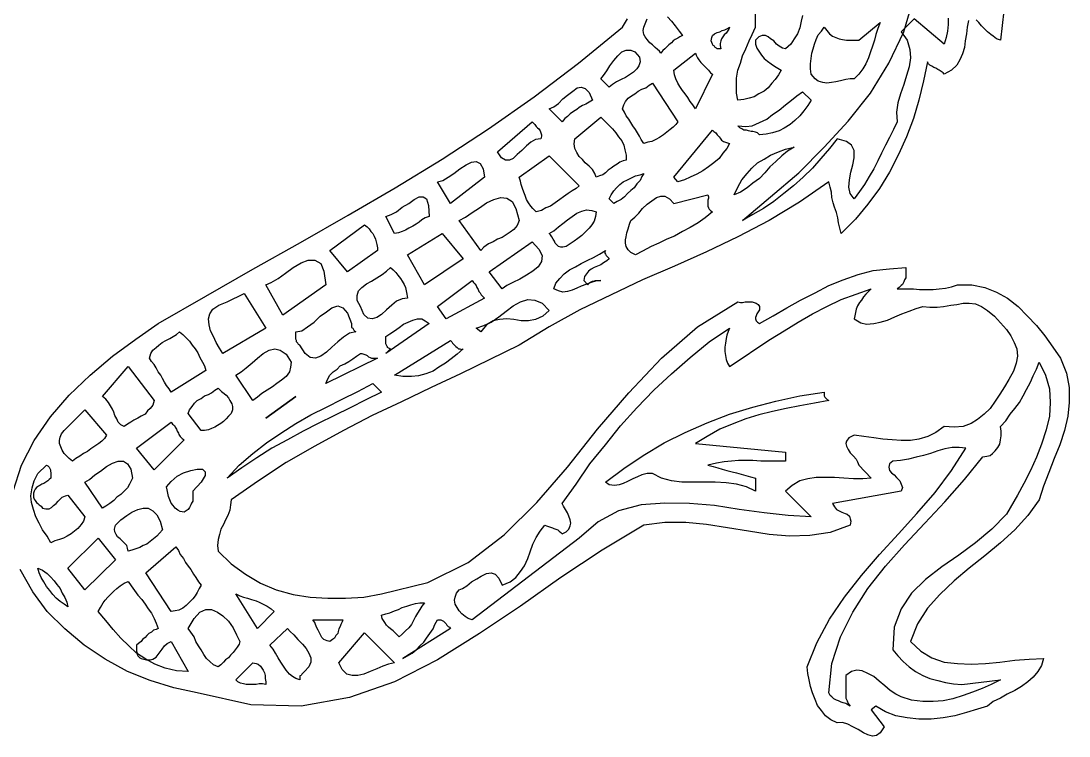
# Model space of a CAD drawing. Extents: x 0.03 to 6.97, y 0.03 to 8.18.
# Drawn here: x 2.605 to 4.21, y 0.032 to 1.127 of the extents above; entities that cross this region are included whole.
import ezdxf

# ---------------------------------------------------------------- set-up
doc = ezdxf.new("R2010")
doc.units = 0
doc.layers.add('1', color=7, linetype='Continuous')

msp = doc.modelspace()

# ---------------------------------------------------------------- linework, layer by layer
for points in [[(4.11, 1.143), (4.105, 1.098), (4.099, 1.1), (4.094, 1.104), (4.09, 1.107), (4.085, 1.111), (4.081, 1.115), (4.076, 1.12), (4.072, 1.125), (4.068, 1.129)], [(2.593, 0.407), (2.606, 0.447), (2.625, 0.485), (2.65, 0.521), (2.679, 0.554), (2.711, 0.585), (2.745, 0.614), (2.781, 0.64), (2.815, 0.664), (2.888, 0.706), (2.96, 0.747), (3.033, 0.788), (3.106, 0.83), (3.178, 0.872), (3.25, 0.916), (3.321, 0.962), (3.391, 1.011), (3.459, 1.063), (3.526, 1.118), (3.534, 1.131)], [(4.056, 1.128), (4.054, 1.118), (4.053, 1.108), (4.051, 1.097), (4.05, 1.087), (4.047, 1.077), (4.043, 1.068), (4.038, 1.06), (4.03, 1.052), (4.019, 1.046), (4.017, 1.048), (4.014, 1.05), (4.011, 1.052), (4.009, 1.053), (4.006, 1.055), (4.003, 1.056), (4, 1.058), (3.997, 1.06), (3.995, 1.062), (3.993, 1.065), (3.987, 1.036), (3.98, 1.006), (3.972, 0.978), (3.961, 0.95), (3.949, 0.923), (3.935, 0.896), (3.92, 0.871), (3.902, 0.847), (3.883, 0.824), (3.861, 0.802), (3.859, 0.81), (3.857, 0.818), (3.856, 0.826), (3.854, 0.834), (3.851, 0.842), (3.849, 0.849), (3.847, 0.857), (3.846, 0.865), (3.844, 0.873), (3.842, 0.881), (3.797, 0.85), (3.751, 0.822), (3.703, 0.797), (3.655, 0.774), (3.606, 0.752), (3.557, 0.731), (3.509, 0.708), (3.461, 0.685), (3.414, 0.659), (3.368, 0.631), (3.323, 0.609), (3.278, 0.587), (3.233, 0.566), (3.188, 0.544), (3.143, 0.523), (3.099, 0.5), (3.055, 0.476), (3.011, 0.451), (2.969, 0.423), (2.927, 0.394), (2.926, 0.386), (2.925, 0.378), (2.922, 0.37), (2.918, 0.363), (2.915, 0.356), (2.911, 0.349), (2.909, 0.341), (2.907, 0.333), (2.906, 0.324), (2.907, 0.315), (2.927, 0.296), (2.949, 0.28), (2.972, 0.266), (2.996, 0.256), (3.022, 0.249), (3.048, 0.245), (3.075, 0.243), (3.102, 0.243), (3.13, 0.245), (3.157, 0.25), (3.228, 0.267), (3.29, 0.298), (3.345, 0.34), (3.395, 0.39), (3.442, 0.444), (3.488, 0.502), (3.536, 0.558), (3.586, 0.611), (3.641, 0.659), (3.703, 0.697), (3.707, 0.696), (3.71, 0.696), (3.714, 0.697), (3.718, 0.697), (3.722, 0.697), (3.725, 0.697), (3.728, 0.696), (3.731, 0.695), (3.734, 0.693), (3.736, 0.69), (3.736, 0.687), (3.736, 0.685), (3.734, 0.682), (3.732, 0.679), (3.731, 0.676), (3.73, 0.673), (3.73, 0.671), (3.731, 0.668), (3.733, 0.666), (3.736, 0.664), (3.757, 0.676), (3.778, 0.688), (3.799, 0.7), (3.821, 0.711), (3.842, 0.722), (3.864, 0.731), (3.887, 0.739), (3.91, 0.745), (3.935, 0.748), (3.96, 0.75), (3.96, 0.745), (3.96, 0.742), (3.96, 0.738), (3.96, 0.734), (3.958, 0.731), (3.957, 0.728), (3.955, 0.724), (3.953, 0.722), (3.95, 0.719), (3.947, 0.717), (3.954, 0.717), (3.962, 0.717), (3.972, 0.717), (3.981, 0.716), (3.991, 0.716), (4.002, 0.716), (4.011, 0.717), (4.021, 0.718), (4.03, 0.72), (4.039, 0.723), (4.061, 0.723), (4.081, 0.719), (4.099, 0.712), (4.116, 0.703), (4.132, 0.69), (4.146, 0.676), (4.16, 0.661), (4.173, 0.645), (4.185, 0.628), (4.197, 0.611), (4.206, 0.588), (4.21, 0.566), (4.21, 0.543), (4.208, 0.522), (4.203, 0.5), (4.196, 0.478), (4.187, 0.457), (4.179, 0.436), (4.171, 0.415), (4.164, 0.394), (4.147, 0.37), (4.127, 0.348), (4.105, 0.328), (4.081, 0.308), (4.057, 0.289), (4.034, 0.27), (4.012, 0.249), (3.993, 0.228), (3.978, 0.204), (3.967, 0.177), (3.983, 0.162), (4, 0.152), (4.019, 0.145), (4.039, 0.143), (4.06, 0.142), (4.082, 0.143), (4.104, 0.145), (4.127, 0.148), (4.149, 0.15), (4.171, 0.151), (4.168, 0.14), (4.162, 0.131), (4.155, 0.122), (4.147, 0.115), (4.137, 0.108), (4.127, 0.102), (4.115, 0.096), (4.105, 0.09), (4.094, 0.085), (4.085, 0.078), (4.07, 0.073), (4.053, 0.068), (4.035, 0.063), (4.017, 0.06), (3.999, 0.058), (3.98, 0.058), (3.962, 0.06), (3.945, 0.063), (3.929, 0.069), (3.914, 0.078), (3.907, 0.072), (3.927, 0.046), (3.921, 0.037), (3.915, 0.033), (3.909, 0.032), (3.902, 0.034), (3.895, 0.037), (3.887, 0.042), (3.879, 0.046), (3.871, 0.05), (3.863, 0.053), (3.855, 0.052), (3.845, 0.057), (3.837, 0.063), (3.831, 0.071), (3.825, 0.079), (3.821, 0.088), (3.817, 0.098), (3.814, 0.108), (3.812, 0.118), (3.81, 0.128), (3.809, 0.138), (3.824, 0.175), (3.843, 0.211), (3.866, 0.245), (3.892, 0.278), (3.92, 0.31), (3.949, 0.342), (3.977, 0.373), (4.005, 0.405), (4.03, 0.439), (4.052, 0.473), (4.042, 0.474), (4.031, 0.474), (4.02, 0.472), (4.009, 0.469), (3.998, 0.465), (3.987, 0.462), (3.976, 0.459), (3.964, 0.456), (3.952, 0.454), (3.94, 0.453), (3.935, 0.449), (3.934, 0.444), (3.935, 0.439), (3.938, 0.435), (3.942, 0.432), (3.946, 0.428), (3.951, 0.423), (3.953, 0.418), (3.955, 0.413), (3.953, 0.407), (3.848, 0.388), (3.851, 0.383), (3.854, 0.379), (3.858, 0.377), (3.862, 0.375), (3.867, 0.373), (3.87, 0.372), (3.874, 0.369), (3.875, 0.365), (3.876, 0.361), (3.875, 0.355), (3.844, 0.344), (3.813, 0.339), (3.782, 0.338), (3.751, 0.341), (3.719, 0.346), (3.687, 0.351), (3.655, 0.356), (3.623, 0.359), (3.591, 0.359), (3.559, 0.355), (3.495, 0.317), (3.432, 0.275), (3.37, 0.231), (3.307, 0.189), (3.243, 0.149), (3.177, 0.115), (3.108, 0.091), (3.034, 0.078), (2.957, 0.08), (2.875, 0.098), (2.839, 0.106), (2.803, 0.117), (2.768, 0.131), (2.734, 0.15), (2.702, 0.171), (2.672, 0.196), (2.645, 0.223), (2.623, 0.253), (2.604, 0.287)], [(3.835, 0.559), (3.835, 0.557), (3.835, 0.555), (3.835, 0.553), (3.836, 0.551), (3.837, 0.55), (3.839, 0.548), (3.84, 0.547), (3.842, 0.546), (3.82, 0.542), (3.798, 0.538), (3.777, 0.534), (3.756, 0.529), (3.735, 0.524), (3.715, 0.518), (3.694, 0.51), (3.675, 0.502), (3.656, 0.491), (3.638, 0.48), (3.776, 0.467), (3.776, 0.453), (3.762, 0.453), (3.75, 0.453), (3.738, 0.453), (3.726, 0.454), (3.715, 0.454), (3.704, 0.454), (3.693, 0.453), (3.682, 0.452), (3.67, 0.45), (3.657, 0.447), (3.665, 0.445), (3.672, 0.443), (3.679, 0.441), (3.686, 0.439), (3.694, 0.437), (3.701, 0.435), (3.708, 0.433), (3.715, 0.431), (3.722, 0.429), (3.73, 0.427), (3.73, 0.407), (3.716, 0.414), (3.701, 0.418), (3.685, 0.42), (3.668, 0.421), (3.651, 0.421), (3.634, 0.421), (3.617, 0.421), (3.601, 0.423), (3.586, 0.427), (3.572, 0.434), (3.564, 0.434), (3.556, 0.432), (3.549, 0.429), (3.542, 0.426), (3.534, 0.422), (3.527, 0.419), (3.521, 0.417), (3.514, 0.416), (3.506, 0.417), (3.5, 0.421), (3.528, 0.442), (3.558, 0.462), (3.59, 0.481), (3.622, 0.497), (3.656, 0.512), (3.69, 0.525), (3.726, 0.536), (3.761, 0.545), (3.798, 0.553), (3.835, 0.559)]]:
    msp.add_lwpolyline(points)
at = {"layer": '1'}
for points in [[(4.025, 1.132), (4.025, 1.122), (4.024, 1.112), (4.022, 1.102), (4.019, 1.092), (3.973, 1.131), (3.953, 1.111), (3.962, 1.098), (3.966, 1.084), (3.967, 1.071), (3.965, 1.057), (3.961, 1.044), (3.957, 1.03), (3.952, 1.016), (3.948, 1.002), (3.946, 0.988), (3.947, 0.973), (3.941, 0.961), (3.935, 0.949), (3.929, 0.937), (3.923, 0.925), (3.917, 0.913), (3.911, 0.901), (3.904, 0.889), (3.897, 0.877), (3.889, 0.866), (3.881, 0.855), (3.875, 0.863), (3.873, 0.873), (3.874, 0.884), (3.876, 0.896), (3.879, 0.907), (3.881, 0.918), (3.881, 0.929), (3.877, 0.937), (3.869, 0.943), (3.855, 0.947), (3.843, 0.932), (3.83, 0.917), (3.817, 0.902), (3.803, 0.888), (3.788, 0.875), (3.773, 0.863), (3.758, 0.851), (3.742, 0.84), (3.726, 0.831), (3.71, 0.822), (3.753, 0.858), (3.796, 0.895), (3.835, 0.934), (3.872, 0.974), (3.906, 1.017), (3.934, 1.063), (3.957, 1.111), (3.972, 1.162)], [(3.776, 1.085), (3.771, 1.086), (3.766, 1.089), (3.762, 1.092), (3.758, 1.097), (3.753, 1.1), (3.749, 1.103), (3.745, 1.105), (3.74, 1.105), (3.735, 1.103), (3.73, 1.098), (3.73, 1.092), (3.732, 1.086), (3.735, 1.081), (3.739, 1.075), (3.743, 1.07), (3.748, 1.066), (3.754, 1.062), (3.759, 1.058), (3.764, 1.055), (3.769, 1.052), (3.765, 1.045), (3.76, 1.038), (3.755, 1.032), (3.749, 1.025), (3.743, 1.02), (3.735, 1.016), (3.728, 1.011), (3.72, 1.009), (3.712, 1.007), (3.703, 1.006), (3.701, 1.017), (3.701, 1.029), (3.701, 1.04), (3.703, 1.052), (3.707, 1.063), (3.71, 1.074), (3.715, 1.085), (3.72, 1.097), (3.725, 1.107), (3.73, 1.118), (3.73, 1.151)], [(3.618, 1.105), (3.614, 1.103), (3.611, 1.101), (3.607, 1.099), (3.604, 1.097), (3.601, 1.094), (3.597, 1.091), (3.594, 1.088), (3.591, 1.085), (3.588, 1.082), (3.585, 1.078), (3.583, 1.081), (3.58, 1.084), (3.576, 1.087), (3.572, 1.091), (3.568, 1.094), (3.564, 1.099), (3.561, 1.103), (3.559, 1.107), (3.558, 1.113), (3.559, 1.118), (3.564, 1.131)], [(3.595, 1.134), (3.601, 1.127), (3.607, 1.12), (3.613, 1.112), (3.618, 1.105)], [(3.802, 1.136), (3.8, 1.127), (3.798, 1.117), (3.794, 1.108), (3.789, 1.1), (3.784, 1.092), (3.776, 1.085)], [(3.881, 1.039), (3.875, 1.039), (3.868, 1.038), (3.86, 1.036), (3.853, 1.034), (3.846, 1.033), (3.839, 1.032), (3.833, 1.033), (3.826, 1.035), (3.821, 1.039), (3.815, 1.046), (3.814, 1.054), (3.814, 1.062), (3.815, 1.07), (3.816, 1.078), (3.818, 1.085), (3.82, 1.092), (3.823, 1.099), (3.826, 1.106), (3.831, 1.112), (3.835, 1.118), (3.839, 1.113), (3.843, 1.108), (3.848, 1.104), (3.853, 1.102), (3.858, 1.1), (3.863, 1.099), (3.869, 1.098), (3.875, 1.098), (3.881, 1.098), (3.888, 1.098), (3.921, 1.125), (3.917, 1.116), (3.914, 1.107), (3.912, 1.098), (3.909, 1.089), (3.906, 1.08), (3.903, 1.071), (3.899, 1.062), (3.894, 1.054), (3.888, 1.046), (3.881, 1.039)], [(3.69, 1.118), (3.689, 1.115), (3.687, 1.112), (3.685, 1.109), (3.682, 1.106), (3.68, 1.103), (3.678, 1.1), (3.677, 1.097), (3.676, 1.093), (3.676, 1.09), (3.677, 1.085), (3.675, 1.085), (3.673, 1.085), (3.671, 1.085), (3.67, 1.086), (3.668, 1.087), (3.667, 1.089), (3.665, 1.09), (3.664, 1.092), (3.662, 1.097), (3.663, 1.102), (3.664, 1.105), (3.667, 1.108), (3.671, 1.11), (3.675, 1.111), (3.679, 1.113), (3.683, 1.114), (3.687, 1.116), (3.69, 1.118)], [(3.552, 1.072), (3.553, 1.065), (3.551, 1.059), (3.548, 1.054), (3.543, 1.049), (3.537, 1.045), (3.531, 1.041), (3.524, 1.038), (3.517, 1.034), (3.511, 1.03), (3.506, 1.026), (3.493, 1.039), (3.497, 1.044), (3.502, 1.051), (3.507, 1.059), (3.513, 1.067), (3.519, 1.074), (3.525, 1.08), (3.532, 1.083), (3.539, 1.083), (3.545, 1.08), (3.552, 1.072)], [(3.664, 1.046), (3.638, 0.993), (3.634, 0.999), (3.63, 1.004), (3.626, 1.01), (3.622, 1.016), (3.618, 1.021), (3.614, 1.027), (3.611, 1.032), (3.608, 1.039), (3.606, 1.045), (3.605, 1.052), (3.638, 1.078), (3.639, 1.075), (3.641, 1.071), (3.643, 1.068), (3.646, 1.064), (3.649, 1.061), (3.652, 1.058), (3.655, 1.055), (3.658, 1.052), (3.661, 1.048), (3.664, 1.046)], [(3.611, 0.973), (3.608, 0.969), (3.604, 0.965), (3.599, 0.961), (3.594, 0.957), (3.589, 0.953), (3.583, 0.949), (3.577, 0.946), (3.571, 0.943), (3.565, 0.942), (3.559, 0.94), (3.555, 0.946), (3.552, 0.951), (3.549, 0.956), (3.546, 0.961), (3.542, 0.967), (3.539, 0.972), (3.536, 0.977), (3.532, 0.982), (3.529, 0.988), (3.526, 0.993), (3.528, 0.999), (3.531, 1.004), (3.535, 1.009), (3.54, 1.013), (3.545, 1.016), (3.55, 1.02), (3.556, 1.023), (3.562, 1.025), (3.567, 1.029), (3.572, 1.032), (3.611, 0.973)], [(3.48, 1.006), (3.475, 1.003), (3.47, 1), (3.465, 0.998), (3.46, 0.995), (3.456, 0.992), (3.451, 0.989), (3.446, 0.985), (3.442, 0.981), (3.438, 0.978), (3.434, 0.973), (3.414, 0.993), (3.421, 0.996), (3.428, 1.001), (3.435, 1.008), (3.442, 1.014), (3.45, 1.02), (3.457, 1.025), (3.463, 1.026), (3.469, 1.024), (3.475, 1.018), (3.48, 1.006)], [(3.815, 1.006), (3.81, 0.998), (3.804, 0.99), (3.798, 0.982), (3.79, 0.975), (3.783, 0.969), (3.774, 0.963), (3.766, 0.959), (3.756, 0.956), (3.746, 0.954), (3.736, 0.953), (3.733, 0.956), (3.73, 0.957), (3.726, 0.958), (3.723, 0.958), (3.719, 0.959), (3.716, 0.96), (3.712, 0.96), (3.709, 0.962), (3.706, 0.964), (3.703, 0.967), (3.715, 0.966), (3.725, 0.967), (3.736, 0.972), (3.747, 0.977), (3.756, 0.984), (3.766, 0.991), (3.776, 0.999), (3.785, 1.006), (3.793, 1.013), (3.802, 1.019), (3.815, 1.006)], [(3.532, 0.914), (3.527, 0.913), (3.522, 0.911), (3.518, 0.908), (3.513, 0.905), (3.509, 0.902), (3.504, 0.899), (3.5, 0.895), (3.496, 0.892), (3.491, 0.89), (3.486, 0.888), (3.484, 0.894), (3.48, 0.9), (3.475, 0.905), (3.469, 0.91), (3.465, 0.915), (3.46, 0.92), (3.456, 0.926), (3.453, 0.932), (3.452, 0.939), (3.453, 0.947), (3.493, 0.98), (3.499, 0.974), (3.505, 0.968), (3.511, 0.962), (3.516, 0.956), (3.52, 0.95), (3.525, 0.944), (3.528, 0.937), (3.53, 0.93), (3.532, 0.922), (3.532, 0.914)], [(3.401, 0.947), (3.393, 0.946), (3.386, 0.942), (3.379, 0.936), (3.372, 0.929), (3.365, 0.923), (3.359, 0.917), (3.353, 0.914), (3.347, 0.914), (3.341, 0.918), (3.335, 0.927), (3.388, 0.973), (3.39, 0.971), (3.392, 0.969), (3.394, 0.966), (3.396, 0.964), (3.398, 0.962), (3.4, 0.959), (3.401, 0.956), (3.402, 0.953), (3.402, 0.951), (3.401, 0.947)], [(3.69, 0.94), (3.686, 0.932), (3.68, 0.925), (3.674, 0.917), (3.666, 0.91), (3.658, 0.904), (3.649, 0.898), (3.64, 0.893), (3.63, 0.888), (3.621, 0.884), (3.611, 0.881), (3.605, 0.888), (3.664, 0.96), (3.666, 0.958), (3.669, 0.956), (3.671, 0.953), (3.674, 0.95), (3.676, 0.948), (3.678, 0.945), (3.681, 0.943), (3.684, 0.942), (3.687, 0.941), (3.69, 0.94)], [(3.697, 0.861), (3.703, 0.873), (3.709, 0.884), (3.717, 0.894), (3.724, 0.902), (3.733, 0.91), (3.743, 0.916), (3.753, 0.922), (3.765, 0.927), (3.776, 0.931), (3.789, 0.934), (3.779, 0.928), (3.77, 0.921), (3.761, 0.912), (3.752, 0.904), (3.744, 0.895), (3.736, 0.886), (3.726, 0.879), (3.717, 0.872), (3.707, 0.865), (3.697, 0.861)], [(3.46, 0.875), (3.455, 0.871), (3.449, 0.867), (3.443, 0.863), (3.436, 0.858), (3.43, 0.854), (3.423, 0.849), (3.416, 0.844), (3.409, 0.841), (3.402, 0.837), (3.394, 0.835), (3.389, 0.84), (3.386, 0.844), (3.382, 0.849), (3.379, 0.854), (3.377, 0.86), (3.375, 0.865), (3.373, 0.871), (3.371, 0.877), (3.37, 0.882), (3.368, 0.888), (3.414, 0.921), (3.46, 0.875)], [(3.315, 0.888), (3.263, 0.848), (3.243, 0.881), (3.251, 0.883), (3.259, 0.888), (3.268, 0.894), (3.277, 0.901), (3.287, 0.907), (3.295, 0.911), (3.302, 0.912), (3.308, 0.909), (3.313, 0.901), (3.315, 0.888)], [(3.559, 0.894), (3.556, 0.889), (3.553, 0.883), (3.548, 0.878), (3.544, 0.872), (3.539, 0.868), (3.534, 0.863), (3.529, 0.858), (3.524, 0.854), (3.518, 0.851), (3.513, 0.848), (3.506, 0.855), (3.509, 0.861), (3.513, 0.867), (3.517, 0.872), (3.522, 0.877), (3.527, 0.881), (3.534, 0.884), (3.54, 0.887), (3.546, 0.89), (3.553, 0.892), (3.559, 0.894)], [(3.23, 0.828), (3.224, 0.826), (3.219, 0.823), (3.215, 0.819), (3.21, 0.816), (3.205, 0.813), (3.199, 0.81), (3.194, 0.807), (3.189, 0.805), (3.183, 0.803), (3.177, 0.802), (3.164, 0.828), (3.172, 0.831), (3.18, 0.835), (3.189, 0.842), (3.199, 0.848), (3.207, 0.854), (3.215, 0.858), (3.221, 0.858), (3.226, 0.855), (3.229, 0.845), (3.23, 0.828)], [(3.368, 0.822), (3.365, 0.814), (3.36, 0.808), (3.354, 0.804), (3.348, 0.8), (3.342, 0.796), (3.335, 0.793), (3.328, 0.789), (3.321, 0.786), (3.314, 0.781), (3.309, 0.776), (3.276, 0.822), (3.286, 0.827), (3.296, 0.834), (3.307, 0.841), (3.318, 0.849), (3.329, 0.854), (3.34, 0.857), (3.349, 0.856), (3.357, 0.851), (3.363, 0.84), (3.368, 0.822)], [(3.657, 0.861), (3.658, 0.858), (3.658, 0.856), (3.657, 0.853), (3.657, 0.85), (3.657, 0.847), (3.657, 0.844), (3.658, 0.841), (3.659, 0.839), (3.661, 0.837), (3.664, 0.835), (3.653, 0.826), (3.642, 0.818), (3.63, 0.811), (3.618, 0.805), (3.606, 0.798), (3.594, 0.793), (3.582, 0.787), (3.57, 0.782), (3.557, 0.775), (3.546, 0.769), (3.539, 0.773), (3.535, 0.777), (3.532, 0.782), (3.531, 0.787), (3.531, 0.792), (3.532, 0.797), (3.533, 0.803), (3.535, 0.809), (3.537, 0.816), (3.539, 0.822), (3.545, 0.827), (3.551, 0.833), (3.557, 0.84), (3.564, 0.847), (3.571, 0.852), (3.578, 0.857), (3.585, 0.859), (3.591, 0.859), (3.598, 0.855), (3.605, 0.848), (3.657, 0.861)], [(3.486, 0.835), (3.485, 0.828), (3.483, 0.821), (3.479, 0.815), (3.475, 0.81), (3.469, 0.804), (3.464, 0.799), (3.458, 0.794), (3.452, 0.79), (3.446, 0.786), (3.44, 0.782), (3.435, 0.781), (3.432, 0.781), (3.428, 0.782), (3.426, 0.784), (3.423, 0.787), (3.422, 0.79), (3.42, 0.793), (3.418, 0.797), (3.416, 0.8), (3.414, 0.802), (3.421, 0.806), (3.428, 0.812), (3.435, 0.817), (3.442, 0.823), (3.449, 0.828), (3.456, 0.833), (3.464, 0.836), (3.471, 0.838), (3.479, 0.837), (3.486, 0.835)], [(3.151, 0.776), (3.105, 0.743), (3.078, 0.776), (3.131, 0.815), (3.135, 0.812), (3.138, 0.809), (3.141, 0.805), (3.144, 0.802), (3.146, 0.798), (3.148, 0.793), (3.149, 0.789), (3.15, 0.785), (3.151, 0.78), (3.151, 0.776)], [(3.223, 0.723), (3.197, 0.769), (3.25, 0.802), (3.282, 0.763), (3.223, 0.723)], [(3.342, 0.717), (3.322, 0.743), (3.388, 0.789), (3.398, 0.778), (3.403, 0.768), (3.402, 0.759), (3.397, 0.751), (3.389, 0.744), (3.379, 0.738), (3.369, 0.732), (3.358, 0.727), (3.349, 0.722), (3.342, 0.717)], [(3.5, 0.776), (3.499, 0.774), (3.499, 0.772), (3.5, 0.77), (3.501, 0.768), (3.502, 0.767), (3.503, 0.766), (3.505, 0.764), (3.506, 0.763), (3.502, 0.76), (3.497, 0.757), (3.493, 0.754), (3.488, 0.752), (3.483, 0.75), (3.478, 0.747), (3.474, 0.744), (3.471, 0.74), (3.468, 0.736), (3.467, 0.73), (3.473, 0.723), (3.474, 0.725), (3.476, 0.727), (3.478, 0.728), (3.48, 0.729), (3.482, 0.729), (3.485, 0.73), (3.487, 0.73), (3.49, 0.73), (3.493, 0.73), (3.485, 0.729), (3.478, 0.727), (3.47, 0.724), (3.463, 0.721), (3.456, 0.718), (3.449, 0.715), (3.442, 0.713), (3.435, 0.712), (3.428, 0.714), (3.421, 0.717), (3.424, 0.726), (3.43, 0.733), (3.437, 0.74), (3.445, 0.746), (3.454, 0.751), (3.463, 0.756), (3.473, 0.761), (3.482, 0.765), (3.491, 0.77), (3.5, 0.776)], [(3.072, 0.723), (3.006, 0.677), (2.98, 0.723), (2.988, 0.727), (2.999, 0.733), (3.01, 0.741), (3.022, 0.75), (3.034, 0.757), (3.045, 0.761), (3.055, 0.761), (3.064, 0.756), (3.069, 0.744), (3.072, 0.723)], [(3.197, 0.703), (3.189, 0.702), (3.18, 0.698), (3.173, 0.692), (3.165, 0.685), (3.157, 0.678), (3.15, 0.673), (3.143, 0.671), (3.136, 0.672), (3.13, 0.678), (3.125, 0.69), (3.12, 0.699), (3.12, 0.707), (3.122, 0.714), (3.127, 0.719), (3.134, 0.725), (3.142, 0.729), (3.15, 0.734), (3.158, 0.739), (3.165, 0.744), (3.171, 0.75), (3.175, 0.746), (3.179, 0.742), (3.182, 0.738), (3.186, 0.733), (3.189, 0.729), (3.192, 0.724), (3.194, 0.719), (3.195, 0.714), (3.196, 0.709), (3.197, 0.703)], [(3.315, 0.703), (3.256, 0.671), (3.243, 0.69), (3.296, 0.73), (3.298, 0.727), (3.3, 0.725), (3.302, 0.722), (3.303, 0.719), (3.305, 0.716), (3.306, 0.713), (3.308, 0.711), (3.31, 0.708), (3.312, 0.706), (3.315, 0.703)], [(2.914, 0.618), (2.909, 0.626), (2.904, 0.635), (2.9, 0.644), (2.895, 0.653), (2.893, 0.662), (2.892, 0.671), (2.894, 0.679), (2.899, 0.686), (2.908, 0.692), (2.921, 0.697), (2.947, 0.71), (2.98, 0.657), (2.914, 0.618)], [(3.907, 0.717), (3.903, 0.713), (3.899, 0.709), (3.895, 0.705), (3.892, 0.7), (3.889, 0.696), (3.886, 0.691), (3.884, 0.686), (3.883, 0.681), (3.882, 0.676), (3.881, 0.671), (3.891, 0.665), (3.9, 0.663), (3.911, 0.664), (3.921, 0.666), (3.932, 0.669), (3.943, 0.674), (3.954, 0.679), (3.965, 0.683), (3.976, 0.687), (3.986, 0.69), (3.997, 0.689), (4.008, 0.689), (4.018, 0.69), (4.029, 0.692), (4.038, 0.693), (4.048, 0.695), (4.057, 0.695), (4.067, 0.694), (4.076, 0.69), (4.085, 0.684), (4.096, 0.675), (4.105, 0.665), (4.114, 0.655), (4.121, 0.645), (4.126, 0.635), (4.13, 0.625), (4.131, 0.614), (4.129, 0.603), (4.125, 0.591), (4.118, 0.578), (4.111, 0.567), (4.104, 0.556), (4.097, 0.545), (4.089, 0.534), (4.08, 0.525), (4.07, 0.517), (4.06, 0.511), (4.048, 0.506), (4.034, 0.505), (4.019, 0.506), (4.006, 0.497), (3.994, 0.491), (3.98, 0.487), (3.967, 0.485), (3.953, 0.485), (3.939, 0.486), (3.925, 0.487), (3.911, 0.489), (3.896, 0.491), (3.881, 0.493), (3.873, 0.489), (3.869, 0.484), (3.868, 0.48), (3.869, 0.476), (3.872, 0.471), (3.875, 0.466), (3.88, 0.461), (3.884, 0.456), (3.886, 0.452), (3.888, 0.447), (3.907, 0.427), (3.894, 0.426), (3.88, 0.426), (3.865, 0.427), (3.851, 0.428), (3.837, 0.428), (3.823, 0.428), (3.81, 0.426), (3.798, 0.423), (3.786, 0.416), (3.776, 0.407), (3.815, 0.368), (3.78, 0.37), (3.743, 0.374), (3.705, 0.379), (3.667, 0.385), (3.629, 0.388), (3.591, 0.389), (3.555, 0.386), (3.52, 0.377), (3.489, 0.36), (3.46, 0.335), (3.296, 0.21), (3.29, 0.212), (3.285, 0.215), (3.28, 0.219), (3.276, 0.224), (3.273, 0.229), (3.27, 0.234), (3.269, 0.24), (3.27, 0.245), (3.272, 0.251), (3.276, 0.256), (3.281, 0.258), (3.288, 0.262), (3.295, 0.268), (3.303, 0.273), (3.31, 0.277), (3.318, 0.281), (3.325, 0.282), (3.331, 0.28), (3.337, 0.274), (3.342, 0.263), (3.354, 0.268), (3.363, 0.275), (3.37, 0.284), (3.376, 0.293), (3.381, 0.304), (3.385, 0.314), (3.389, 0.326), (3.394, 0.336), (3.4, 0.346), (3.407, 0.355), (3.41, 0.354), (3.413, 0.353), (3.416, 0.352), (3.419, 0.351), (3.421, 0.35), (3.424, 0.349), (3.427, 0.348), (3.429, 0.346), (3.432, 0.344), (3.434, 0.342), (3.44, 0.345), (3.444, 0.349), (3.446, 0.354), (3.447, 0.358), (3.446, 0.363), (3.444, 0.369), (3.442, 0.374), (3.439, 0.379), (3.436, 0.384), (3.434, 0.388), (3.455, 0.418), (3.476, 0.449), (3.5, 0.478), (3.523, 0.507), (3.548, 0.535), (3.574, 0.562), (3.601, 0.587), (3.63, 0.612), (3.659, 0.636), (3.69, 0.657), (3.688, 0.652), (3.686, 0.646), (3.685, 0.641), (3.684, 0.634), (3.683, 0.628), (3.683, 0.621), (3.684, 0.615), (3.685, 0.609), (3.687, 0.603), (3.69, 0.598), (3.711, 0.612), (3.732, 0.626), (3.753, 0.64), (3.774, 0.653), (3.795, 0.666), (3.817, 0.679), (3.839, 0.69), (3.861, 0.701), (3.884, 0.709), (3.907, 0.717)], [(3.118, 0.651), (3.108, 0.649), (3.099, 0.643), (3.09, 0.636), (3.081, 0.628), (3.073, 0.62), (3.064, 0.614), (3.056, 0.611), (3.048, 0.612), (3.04, 0.618), (3.032, 0.631), (3.03, 0.632), (3.029, 0.634), (3.027, 0.636), (3.027, 0.638), (3.026, 0.64), (3.026, 0.643), (3.026, 0.645), (3.026, 0.648), (3.026, 0.651), (3.035, 0.653), (3.044, 0.659), (3.054, 0.666), (3.063, 0.675), (3.073, 0.682), (3.081, 0.688), (3.09, 0.691), (3.098, 0.688), (3.105, 0.68), (3.111, 0.664), (3.111, 0.662), (3.111, 0.66), (3.111, 0.658), (3.113, 0.657), (3.114, 0.655), (3.115, 0.654), (3.117, 0.652), (3.118, 0.651)], [(3.414, 0.684), (3.404, 0.675), (3.393, 0.67), (3.382, 0.668), (3.371, 0.668), (3.36, 0.67), (3.349, 0.671), (3.338, 0.67), (3.328, 0.668), (3.318, 0.662), (3.309, 0.651), (3.302, 0.657), (3.314, 0.661), (3.325, 0.666), (3.337, 0.674), (3.348, 0.683), (3.359, 0.691), (3.37, 0.697), (3.381, 0.701), (3.392, 0.7), (3.403, 0.695), (3.414, 0.684)], [(3.164, 0.618), (3.171, 0.625), (3.168, 0.626), (3.167, 0.627), (3.166, 0.629), (3.165, 0.631), (3.164, 0.633), (3.164, 0.636), (3.164, 0.638), (3.164, 0.641), (3.164, 0.644), (3.17, 0.648), (3.177, 0.653), (3.184, 0.658), (3.191, 0.663), (3.198, 0.666), (3.205, 0.669), (3.212, 0.671), (3.219, 0.671), (3.224, 0.668), (3.23, 0.664), (3.164, 0.618)], [(2.888, 0.592), (2.835, 0.559), (2.832, 0.564), (2.828, 0.569), (2.825, 0.574), (2.822, 0.58), (2.819, 0.585), (2.815, 0.59), (2.812, 0.596), (2.809, 0.601), (2.805, 0.606), (2.802, 0.611), (2.804, 0.618), (2.807, 0.623), (2.812, 0.627), (2.816, 0.631), (2.821, 0.635), (2.827, 0.638), (2.833, 0.641), (2.838, 0.644), (2.843, 0.647), (2.848, 0.651), (2.853, 0.647), (2.858, 0.642), (2.863, 0.637), (2.867, 0.631), (2.872, 0.625), (2.876, 0.619), (2.879, 0.612), (2.883, 0.605), (2.886, 0.599), (2.888, 0.592)], [(3.282, 0.625), (3.273, 0.617), (3.264, 0.61), (3.255, 0.603), (3.245, 0.597), (3.236, 0.591), (3.225, 0.587), (3.214, 0.584), (3.203, 0.583), (3.19, 0.583), (3.177, 0.585), (3.263, 0.638), (3.265, 0.636), (3.266, 0.634), (3.268, 0.632), (3.27, 0.63), (3.271, 0.629), (3.273, 0.627), (3.275, 0.625), (3.277, 0.625), (3.28, 0.624), (3.282, 0.625)], [(3.019, 0.605), (3.018, 0.597), (3.016, 0.59), (3.011, 0.583), (3.004, 0.577), (2.997, 0.572), (2.99, 0.567), (2.982, 0.562), (2.974, 0.557), (2.967, 0.551), (2.96, 0.546), (2.934, 0.585), (2.942, 0.59), (2.95, 0.596), (2.959, 0.604), (2.967, 0.611), (2.976, 0.618), (2.985, 0.623), (2.994, 0.625), (3.002, 0.623), (3.011, 0.617), (3.019, 0.605)], [(3.151, 0.611), (3.072, 0.572), (3.075, 0.579), (3.078, 0.585), (3.083, 0.59), (3.089, 0.594), (3.094, 0.599), (3.101, 0.602), (3.107, 0.606), (3.113, 0.61), (3.119, 0.614), (3.125, 0.618), (3.127, 0.618), (3.13, 0.617), (3.133, 0.616), (3.135, 0.615), (3.137, 0.613), (3.14, 0.612), (3.142, 0.611), (3.145, 0.611), (3.148, 0.611), (3.151, 0.611)], [(2.809, 0.546), (2.807, 0.539), (2.803, 0.534), (2.799, 0.53), (2.795, 0.525), (2.789, 0.522), (2.784, 0.519), (2.778, 0.516), (2.773, 0.513), (2.768, 0.51), (2.763, 0.506), (2.758, 0.509), (2.754, 0.513), (2.752, 0.518), (2.749, 0.523), (2.747, 0.528), (2.745, 0.533), (2.742, 0.538), (2.739, 0.543), (2.735, 0.548), (2.73, 0.552), (2.769, 0.598), (2.809, 0.546)], [(4.131, 0.401), (4.114, 0.372), (4.092, 0.349), (4.067, 0.328), (4.041, 0.309), (4.015, 0.291), (3.99, 0.272), (3.969, 0.251), (3.953, 0.227), (3.942, 0.199), (3.94, 0.164), (3.948, 0.155), (3.956, 0.146), (3.965, 0.138), (3.975, 0.131), (3.986, 0.125), (3.997, 0.12), (4.009, 0.117), (4.021, 0.114), (4.033, 0.112), (4.046, 0.111), (4.105, 0.118), (4.091, 0.111), (4.077, 0.105), (4.062, 0.099), (4.048, 0.094), (4.032, 0.089), (4.017, 0.086), (4.002, 0.085), (3.986, 0.085), (3.969, 0.087), (3.953, 0.092), (3.945, 0.096), (3.936, 0.102), (3.928, 0.109), (3.919, 0.116), (3.911, 0.123), (3.902, 0.128), (3.893, 0.132), (3.885, 0.133), (3.877, 0.131), (3.868, 0.125), (3.868, 0.12), (3.868, 0.115), (3.868, 0.11), (3.868, 0.105), (3.868, 0.1), (3.868, 0.095), (3.868, 0.09), (3.87, 0.086), (3.872, 0.082), (3.875, 0.078), (3.871, 0.08), (3.868, 0.082), (3.864, 0.083), (3.861, 0.084), (3.857, 0.086), (3.854, 0.087), (3.85, 0.089), (3.847, 0.092), (3.844, 0.094), (3.842, 0.098), (3.847, 0.143), (3.86, 0.184), (3.879, 0.222), (3.902, 0.258), (3.929, 0.292), (3.958, 0.325), (3.989, 0.358), (4.02, 0.391), (4.05, 0.425), (4.078, 0.46), (4.084, 0.461), (4.089, 0.462), (4.093, 0.465), (4.097, 0.469), (4.101, 0.474), (4.104, 0.479), (4.105, 0.486), (4.106, 0.492), (4.106, 0.499), (4.105, 0.506), (4.113, 0.515), (4.12, 0.525), (4.127, 0.534), (4.134, 0.543), (4.14, 0.553), (4.145, 0.563), (4.151, 0.574), (4.155, 0.584), (4.16, 0.594), (4.164, 0.605), (4.174, 0.585), (4.18, 0.564), (4.181, 0.543), (4.18, 0.522), (4.175, 0.501), (4.168, 0.479), (4.16, 0.459), (4.151, 0.439), (4.141, 0.419), (4.131, 0.401)], [(2.927, 0.526), (2.923, 0.522), (2.919, 0.518), (2.915, 0.514), (2.911, 0.511), (2.906, 0.508), (2.902, 0.505), (2.897, 0.503), (2.892, 0.501), (2.886, 0.5), (2.881, 0.5), (2.861, 0.526), (2.863, 0.532), (2.867, 0.537), (2.871, 0.542), (2.875, 0.546), (2.881, 0.549), (2.886, 0.553), (2.892, 0.555), (2.897, 0.558), (2.902, 0.562), (2.907, 0.565), (2.909, 0.563), (2.912, 0.56), (2.916, 0.557), (2.919, 0.554), (2.923, 0.55), (2.925, 0.546), (2.928, 0.541), (2.929, 0.537), (2.929, 0.532), (2.927, 0.526)], [(3.157, 0.559), (3.133, 0.547), (3.109, 0.535), (3.085, 0.523), (3.06, 0.511), (3.037, 0.499), (3.013, 0.486), (2.989, 0.473), (2.966, 0.458), (2.943, 0.443), (2.921, 0.427), (2.939, 0.447), (2.96, 0.465), (2.981, 0.481), (3.003, 0.496), (3.026, 0.511), (3.049, 0.524), (3.073, 0.536), (3.097, 0.548), (3.121, 0.56), (3.144, 0.572), (3.157, 0.559)], [(3.026, 0.552), (2.98, 0.519), (3.026, 0.552)], [(2.736, 0.493), (2.733, 0.488), (2.729, 0.484), (2.724, 0.48), (2.718, 0.476), (2.712, 0.472), (2.707, 0.468), (2.701, 0.465), (2.695, 0.461), (2.689, 0.457), (2.684, 0.453), (2.679, 0.457), (2.675, 0.461), (2.671, 0.465), (2.668, 0.47), (2.666, 0.475), (2.664, 0.48), (2.664, 0.485), (2.665, 0.49), (2.667, 0.495), (2.671, 0.5), (2.703, 0.532), (2.736, 0.493)], [(2.855, 0.486), (2.809, 0.44), (2.782, 0.473), (2.835, 0.513), (2.837, 0.51), (2.84, 0.508), (2.841, 0.505), (2.843, 0.502), (2.844, 0.499), (2.846, 0.496), (2.847, 0.494), (2.849, 0.491), (2.852, 0.488), (2.855, 0.486)], [(2.776, 0.427), (2.774, 0.423), (2.771, 0.418), (2.768, 0.412), (2.763, 0.407), (2.758, 0.402), (2.752, 0.398), (2.747, 0.393), (2.741, 0.388), (2.735, 0.384), (2.73, 0.381), (2.703, 0.421), (2.71, 0.425), (2.718, 0.432), (2.727, 0.438), (2.736, 0.445), (2.745, 0.45), (2.754, 0.453), (2.762, 0.453), (2.768, 0.449), (2.773, 0.441), (2.776, 0.427)], [(2.651, 0.427), (2.648, 0.425), (2.646, 0.423), (2.643, 0.421), (2.64, 0.419), (2.637, 0.418), (2.634, 0.416), (2.632, 0.415), (2.629, 0.413), (2.627, 0.41), (2.625, 0.407), (2.624, 0.404), (2.624, 0.401), (2.624, 0.398), (2.625, 0.395), (2.627, 0.393), (2.629, 0.39), (2.631, 0.388), (2.633, 0.386), (2.636, 0.384), (2.638, 0.381), (2.643, 0.38), (2.648, 0.38), (2.652, 0.382), (2.655, 0.385), (2.659, 0.388), (2.662, 0.392), (2.665, 0.395), (2.668, 0.398), (2.673, 0.4), (2.677, 0.401), (2.703, 0.368), (2.701, 0.361), (2.697, 0.356), (2.692, 0.35), (2.687, 0.346), (2.682, 0.342), (2.676, 0.338), (2.67, 0.335), (2.664, 0.333), (2.657, 0.331), (2.651, 0.328), (2.645, 0.338), (2.638, 0.348), (2.633, 0.358), (2.628, 0.368), (2.624, 0.379), (2.621, 0.39), (2.62, 0.4), (2.622, 0.412), (2.625, 0.423), (2.631, 0.434), (2.644, 0.447), (2.646, 0.446), (2.648, 0.444), (2.649, 0.442), (2.65, 0.44), (2.65, 0.438), (2.651, 0.435), (2.651, 0.433), (2.651, 0.43), (2.651, 0.427)], [(2.868, 0.407), (2.868, 0.403), (2.868, 0.4), (2.868, 0.396), (2.868, 0.392), (2.866, 0.389), (2.865, 0.386), (2.863, 0.382), (2.861, 0.379), (2.858, 0.377), (2.855, 0.375), (2.849, 0.376), (2.845, 0.378), (2.841, 0.381), (2.838, 0.385), (2.835, 0.389), (2.833, 0.394), (2.831, 0.399), (2.83, 0.404), (2.829, 0.409), (2.828, 0.414), (2.835, 0.422), (2.844, 0.43), (2.854, 0.435), (2.865, 0.439), (2.875, 0.441), (2.883, 0.441), (2.887, 0.437), (2.887, 0.431), (2.881, 0.421), (2.868, 0.407)], [(2.822, 0.348), (2.817, 0.343), (2.813, 0.338), (2.808, 0.334), (2.803, 0.33), (2.798, 0.326), (2.792, 0.324), (2.787, 0.321), (2.781, 0.319), (2.775, 0.317), (2.769, 0.315), (2.768, 0.32), (2.767, 0.324), (2.764, 0.327), (2.76, 0.331), (2.757, 0.334), (2.753, 0.337), (2.751, 0.341), (2.749, 0.345), (2.748, 0.349), (2.75, 0.355), (2.758, 0.363), (2.767, 0.37), (2.775, 0.375), (2.784, 0.379), (2.792, 0.381), (2.8, 0.381), (2.807, 0.377), (2.813, 0.371), (2.818, 0.361), (2.822, 0.348)], [(2.703, 0.256), (2.677, 0.289), (2.723, 0.335), (2.75, 0.302), (2.703, 0.256)], [(2.881, 0.263), (2.878, 0.258), (2.875, 0.252), (2.872, 0.247), (2.868, 0.242), (2.863, 0.237), (2.858, 0.232), (2.853, 0.228), (2.847, 0.225), (2.841, 0.224), (2.835, 0.223), (2.796, 0.282), (2.842, 0.322), (2.846, 0.316), (2.849, 0.31), (2.854, 0.304), (2.857, 0.298), (2.861, 0.292), (2.865, 0.287), (2.869, 0.28), (2.873, 0.275), (2.877, 0.268), (2.881, 0.263)], [(2.677, 0.23), (2.671, 0.234), (2.665, 0.238), (2.659, 0.243), (2.654, 0.249), (2.649, 0.255), (2.644, 0.261), (2.64, 0.268), (2.636, 0.275), (2.633, 0.282), (2.631, 0.289), (2.638, 0.286), (2.645, 0.281), (2.65, 0.276), (2.656, 0.27), (2.66, 0.264), (2.665, 0.258), (2.668, 0.251), (2.672, 0.244), (2.675, 0.237), (2.677, 0.23)], [(2.815, 0.197), (2.812, 0.195), (2.808, 0.194), (2.805, 0.191), (2.801, 0.189), (2.798, 0.186), (2.795, 0.183), (2.791, 0.18), (2.789, 0.177), (2.785, 0.174), (2.782, 0.171), (2.782, 0.168), (2.782, 0.165), (2.782, 0.162), (2.783, 0.159), (2.783, 0.157), (2.784, 0.155), (2.785, 0.154), (2.787, 0.152), (2.789, 0.151), (2.797, 0.149), (2.803, 0.149), (2.807, 0.15), (2.812, 0.153), (2.815, 0.157), (2.818, 0.161), (2.821, 0.165), (2.825, 0.17), (2.829, 0.174), (2.835, 0.177), (2.861, 0.131), (2.843, 0.132), (2.826, 0.136), (2.81, 0.142), (2.796, 0.15), (2.782, 0.159), (2.77, 0.17), (2.758, 0.182), (2.746, 0.195), (2.735, 0.209), (2.723, 0.223), (2.727, 0.229), (2.731, 0.236), (2.734, 0.24), (2.738, 0.245), (2.743, 0.25), (2.747, 0.254), (2.752, 0.258), (2.757, 0.262), (2.763, 0.266), (2.769, 0.269), (2.774, 0.262), (2.779, 0.255), (2.784, 0.248), (2.79, 0.241), (2.795, 0.234), (2.8, 0.227), (2.805, 0.22), (2.809, 0.212), (2.812, 0.205), (2.815, 0.197)], [(2.993, 0.223), (2.967, 0.197), (2.934, 0.25), (2.94, 0.247), (2.946, 0.245), (2.952, 0.243), (2.958, 0.241), (2.965, 0.239), (2.97, 0.237), (2.976, 0.234), (2.982, 0.231), (2.988, 0.227), (2.993, 0.223)], [(2.94, 0.177), (2.939, 0.173), (2.936, 0.168), (2.933, 0.164), (2.93, 0.16), (2.926, 0.156), (2.923, 0.152), (2.918, 0.149), (2.915, 0.145), (2.911, 0.141), (2.907, 0.138), (2.9, 0.141), (2.894, 0.146), (2.889, 0.151), (2.885, 0.157), (2.881, 0.164), (2.877, 0.17), (2.873, 0.177), (2.87, 0.184), (2.865, 0.191), (2.861, 0.197), (2.87, 0.212), (2.879, 0.222), (2.888, 0.226), (2.897, 0.226), (2.906, 0.222), (2.914, 0.216), (2.923, 0.208), (2.93, 0.198), (2.935, 0.187), (2.94, 0.177)], [(3.223, 0.236), (3.219, 0.231), (3.216, 0.226), (3.212, 0.22), (3.209, 0.215), (3.206, 0.209), (3.203, 0.203), (3.199, 0.198), (3.194, 0.193), (3.189, 0.188), (3.184, 0.184), (3.181, 0.187), (3.178, 0.19), (3.175, 0.193), (3.171, 0.196), (3.168, 0.199), (3.165, 0.202), (3.162, 0.206), (3.16, 0.209), (3.158, 0.212), (3.157, 0.217), (3.164, 0.219), (3.17, 0.221), (3.177, 0.224), (3.183, 0.226), (3.189, 0.229), (3.196, 0.231), (3.202, 0.233), (3.209, 0.235), (3.216, 0.236), (3.223, 0.236)], [(3.098, 0.21), (3.097, 0.207), (3.095, 0.203), (3.094, 0.2), (3.092, 0.196), (3.091, 0.192), (3.09, 0.189), (3.087, 0.186), (3.085, 0.182), (3.082, 0.18), (3.078, 0.177), (3.074, 0.178), (3.069, 0.18), (3.066, 0.183), (3.064, 0.186), (3.062, 0.19), (3.06, 0.194), (3.058, 0.198), (3.056, 0.203), (3.055, 0.206), (3.052, 0.21), (3.098, 0.21)], [(3.263, 0.197), (3.19, 0.151), (3.197, 0.155), (3.204, 0.159), (3.21, 0.164), (3.216, 0.17), (3.222, 0.176), (3.226, 0.182), (3.231, 0.189), (3.236, 0.196), (3.239, 0.203), (3.243, 0.21), (3.246, 0.21), (3.248, 0.21), (3.25, 0.209), (3.252, 0.208), (3.254, 0.206), (3.256, 0.204), (3.257, 0.202), (3.259, 0.2), (3.261, 0.199), (3.263, 0.197)], [(3.039, 0.131), (3.038, 0.13), (3.036, 0.128), (3.035, 0.127), (3.034, 0.125), (3.032, 0.124), (3.032, 0.122), (3.032, 0.12), (3.032, 0.118), (3.026, 0.12), (3.021, 0.123), (3.016, 0.127), (3.011, 0.133), (3.007, 0.139), (3.003, 0.145), (2.999, 0.152), (2.995, 0.159), (2.991, 0.165), (2.986, 0.171), (3.013, 0.197), (3.017, 0.192), (3.023, 0.187), (3.029, 0.18), (3.036, 0.173), (3.042, 0.166), (3.046, 0.159), (3.049, 0.152), (3.049, 0.145), (3.046, 0.138), (3.039, 0.131)], [(3.177, 0.144), (3.168, 0.142), (3.159, 0.139), (3.15, 0.135), (3.14, 0.131), (3.13, 0.127), (3.121, 0.125), (3.112, 0.125), (3.104, 0.127), (3.097, 0.134), (3.092, 0.144), (3.131, 0.19), (3.177, 0.144)], [(2.98, 0.111), (2.975, 0.112), (2.97, 0.112), (2.965, 0.111), (2.96, 0.111), (2.955, 0.111), (2.95, 0.111), (2.946, 0.112), (2.941, 0.113), (2.937, 0.115), (2.934, 0.118), (2.96, 0.144), (2.965, 0.143), (2.968, 0.142), (2.972, 0.139), (2.974, 0.136), (2.976, 0.133), (2.978, 0.129), (2.979, 0.125), (2.979, 0.12), (2.98, 0.115), (2.98, 0.111)]]:
    msp.add_lwpolyline(points, dxfattribs=at)

doc.saveas('drawing.dxf')
